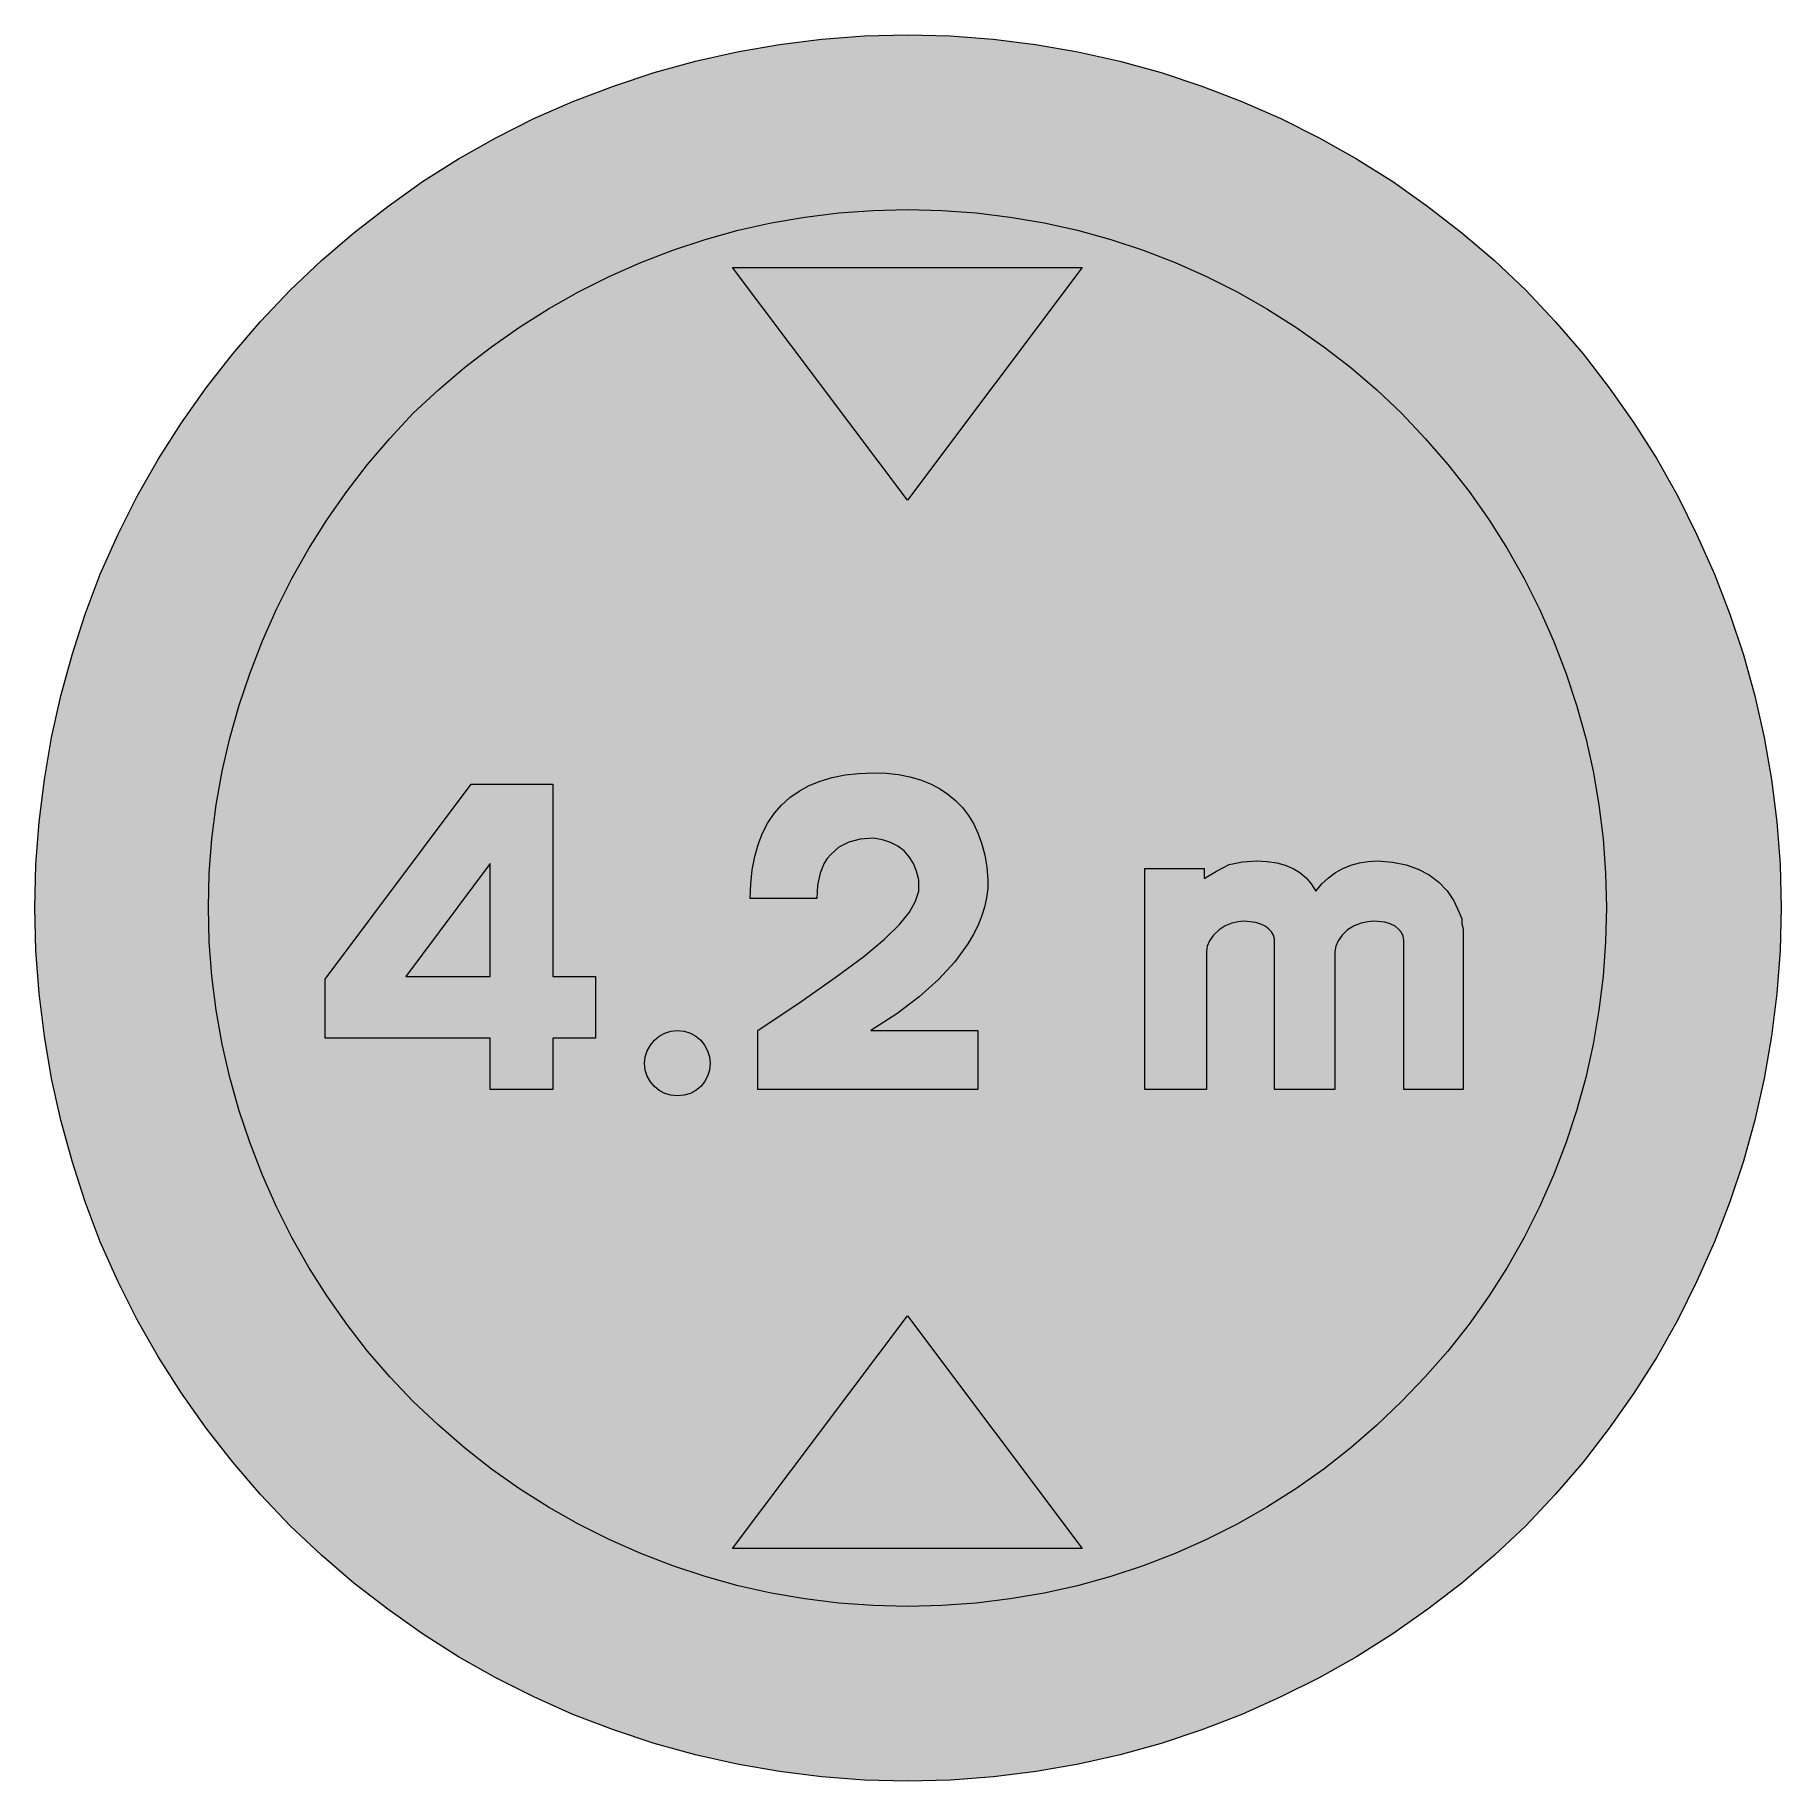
# Model space of a CAD drawing. Header units: metres. Extents: x 160 to 410, y 11 to 261.
import ezdxf

# ---------------------------------------------------------------- set-up
doc = ezdxf.new("R2010")
doc.units = ezdxf.units.M
for name, color, linetype, true_color in [('FILL_BLACK_000000', 7, 'Continuous', 0x000000), ('FILL_RED_FF0000', 7, 'Continuous', 0xff0000), ('FILL_WHITE_FFFFFF', 7, 'Continuous', 0xffffff)]:
    doc.layers.add(name, color=color, linetype=linetype, true_color=true_color)

msp = doc.modelspace()

# ---------------------------------------------------------------- hatches: boundary and pattern name
at = {"layer": 'FILL_BLACK_000000', "true_color": 0x000000}
h = msp.add_hatch(color=7, dxfattribs=at)
h.dxf.hatch_style = 1
h.paths.add_polyline_path([(259.74, 227.7), (309.78, 227.7), (284.76, 194.4), (259.74, 227.7)])
h = msp.add_hatch(color=7, dxfattribs=at)
h.dxf.hatch_style = 1
h.paths.add_polyline_path([(294.84, 118.44), (294.84, 109.98), (263.34, 109.98), (263.34, 118.44), (269.57, 122.61), (274.58, 126.12), (278.51, 129.06), (281.47, 131.54), (283.61, 133.62), (285.06, 135.4), (285.94, 136.97), (286.38, 138.42), (286.38, 140.04), (286.09, 141.26), (285.65, 142.36), (285.04, 143.33), (284.29, 144.16), (283.39, 144.84), (282.36, 145.38), (281.19, 145.76), (279.9, 145.98), (278.01, 145.84), (276.37, 145.42), (274.96, 144.69), (273.78, 143.64), (273.28, 143.07), (272.86, 142.43), (272.25, 140.96), (271.91, 139.26), (271.8, 137.34), (262.26, 137.34), (262.33, 139.47), (262.55, 141.47), (262.9, 143.35), (263.4, 145.09), (264.03, 146.7), (264.8, 148.18), (265.71, 149.52), (266.76, 150.73), (267.94, 151.8), (269.26, 152.73), (270.7, 153.52), (272.28, 154.17), (273.99, 154.68), (275.83, 155.05), (277.8, 155.27), (279.9, 155.34), (281.74, 155.28), (283.48, 155.09), (285.11, 154.78), (286.64, 154.34), (288.06, 153.79), (289.37, 153.11), (290.57, 152.31), (291.67, 151.4), (292.65, 150.37), (293.52, 149.23), (294.27, 147.98), (294.91, 146.61), (295.43, 145.13), (295.83, 143.54), (296.12, 141.84), (296.28, 140.04), (296.28, 138.78), (296.09, 137.43), (295.78, 136.1), (295.36, 134.77), (294.83, 133.45), (294.18, 132.14), (293.42, 130.84), (291.55, 128.27), (289.23, 125.75), (286.46, 123.26), (283.23, 120.83), (279.54, 118.44), (294.84, 118.44)])
h = msp.add_hatch(color=7, dxfattribs=at)
h.dxf.hatch_style = 1
h.paths.add_polyline_path([(240.12, 117.36), (234, 117.36), (234, 109.98), (225, 109.98), (225, 117.36), (201.42, 117.36), (201.42, 125.82), (222.3, 153.72), (234, 153.72), (234, 126.18), (240.12, 126.18), (240.12, 117.36)])
h.paths.add_polyline_path([(225, 126.18), (225, 142.38), (212.94, 126.18), (225, 126.18)], flags=16)
h = msp.add_hatch(color=7, dxfattribs=at)
h.dxf.hatch_style = 1
h.paths.add_polyline_path([(350.67, 134.03), (349.72, 133.81), (348.73, 133.42), (347.76, 132.84), (347.02, 132.11), (346.45, 131.31), (346.09, 130.51), (345.96, 129.78), (345.96, 109.98), (337.32, 109.98), (337.32, 131.58), (337.18, 132.1), (336.9, 132.58), (336.49, 133.01), (335.97, 133.38), (335.35, 133.68), (334.64, 133.91), (333, 134.1), (332.13, 134.03), (331.2, 133.81), (330.27, 133.42), (329.4, 132.84), (328.59, 132.11), (328.03, 131.31), (327.7, 130.51), (327.6, 129.78), (327.6, 109.98), (318.78, 109.98), (318.78, 141.66), (327.24, 141.66), (327.24, 140.22), (329.04, 141.28), (330.84, 142.2), (332.75, 142.61), (334.8, 142.74), (336.29, 142.67), (337.64, 142.47), (338.87, 142.13), (339.98, 141.66), (340.96, 141.05), (341.84, 140.31), (342.6, 139.43), (343.26, 138.42), (344.11, 139.43), (345.04, 140.31), (346.05, 141.05), (347.13, 141.66), (348.28, 142.13), (349.49, 142.47), (350.76, 142.67), (352.08, 142.74), (354.21, 142.56), (356.16, 142.17), (357.92, 141.56), (359.48, 140.74), (360.85, 139.7), (362.03, 138.46), (363, 137.01), (363.78, 135.36), (364.14, 134.46), (364.14, 134.1), (364.14, 133.74), (364.3, 133.22), (364.32, 132.84), (364.32, 109.98), (355.86, 109.98), (355.86, 131.4), (355.75, 131.94), (355.5, 132.48), (355.12, 132.93), (354.6, 133.38), (353.89, 133.72), (353.14, 133.94), (351.54, 134.1), (350.67, 134.03)])
h = msp.add_hatch(color=7, dxfattribs=at)
h.dxf.hatch_style = 1
h.paths.add_polyline_path([(256.41, 112.78), (256.15, 111.89), (255.73, 111.09), (255.17, 110.41), (254.49, 109.85), (253.69, 109.43), (252.8, 109.17), (251.82, 109.08), (250.9, 109.17), (250.03, 109.43), (249.23, 109.85), (248.53, 110.41), (247.96, 111.09), (247.52, 111.89), (247.24, 112.78), (247.14, 113.76), (247.24, 114.68), (247.52, 115.55), (247.96, 116.35), (248.53, 117.05), (249.23, 117.62), (250.03, 118.06), (250.9, 118.34), (251.82, 118.44), (252.8, 118.34), (253.69, 118.06), (254.49, 117.62), (255.17, 117.05), (255.73, 116.35), (256.15, 115.55), (256.41, 114.68), (256.5, 113.76), (256.41, 112.78)])
h = msp.add_hatch(color=7, dxfattribs=at)
h.dxf.hatch_style = 1
h.paths.add_polyline_path([(309.78, 44.28), (259.74, 44.28), (284.76, 77.58), (309.78, 44.28)])
at = {"layer": 'FILL_RED_FF0000', "true_color": 0xff0000}
h = msp.add_hatch(color=7, dxfattribs=at)
h.dxf.hatch_style = 1
h.paths.add_polyline_path([(409.71, 129.89), (409.26, 123.74), (408.5, 117.64), (407.45, 111.6), (406.11, 105.63), (404.47, 99.73), (402.54, 93.92), (400.32, 88.2), (397.82, 82.54), (395.06, 77.03), (392.05, 71.69), (388.78, 66.51), (385.26, 61.5), (381.51, 56.66), (377.53, 52), (373.32, 47.52), (368.83, 43.31), (364.15, 39.33), (359.29, 35.58), (354.26, 32.06), (349.07, 28.79), (343.73, 25.78), (338.25, 23.02), (332.64, 20.52), (326.92, 18.3), (321.11, 16.37), (315.21, 14.73), (309.24, 13.39), (303.2, 12.34), (297.1, 11.58), (290.95, 11.13), (284.76, 10.98), (278.63, 11.13), (272.52, 11.58), (266.45, 12.34), (260.41, 13.39), (254.43, 14.73), (248.51, 16.37), (242.66, 18.3), (236.88, 20.52), (231.28, 23.02), (225.82, 25.78), (220.51, 28.79), (215.35, 32.06), (210.35, 35.58), (205.52, 39.33), (200.86, 43.31), (196.38, 47.52), (192.16, 52), (188.16, 56.66), (184.38, 61.5), (180.83, 66.51), (177.53, 71.69), (174.48, 77.03), (171.7, 82.54), (169.2, 88.2), (167.04, 93.92), (165.16, 99.73), (163.55, 105.63), (162.22, 111.6), (161.19, 117.64), (160.44, 123.74), (159.99, 129.89), (159.84, 136.08), (159.99, 142.21), (160.44, 148.32), (161.19, 154.38), (162.22, 160.4), (163.55, 166.36), (165.16, 172.25), (167.04, 178.06), (169.2, 183.78), (171.7, 189.44), (174.48, 194.95), (177.53, 200.29), (180.83, 205.47), (184.38, 210.48), (188.16, 215.32), (192.16, 219.98), (196.38, 224.46), (200.86, 228.68), (205.52, 232.68), (210.35, 236.45), (215.35, 239.99), (220.51, 243.27), (225.82, 246.28), (231.28, 249.02), (236.88, 251.46), (242.66, 253.68), (248.51, 255.61), (254.43, 257.25), (260.41, 258.59), (266.45, 259.64), (272.52, 260.4), (278.63, 260.85), (284.76, 261), (290.9, 260.85), (297.03, 260.4), (303.12, 259.64), (309.17, 258.59), (315.16, 257.25), (321.08, 255.61), (326.91, 253.68), (332.64, 251.46), (338.25, 249.02), (343.73, 246.28), (349.07, 243.27), (354.26, 239.99), (359.29, 236.45), (364.15, 232.68), (368.83, 228.68), (373.32, 224.46), (377.53, 219.98), (381.51, 215.32), (385.26, 210.48), (388.78, 205.47), (392.05, 200.29), (395.06, 194.95), (397.82, 189.44), (400.32, 183.78), (402.54, 178.06), (404.47, 172.25), (406.11, 166.36), (407.45, 160.4), (408.5, 154.38), (409.26, 148.32), (409.71, 142.21), (409.86, 136.08), (409.71, 129.89)])
at = {"layer": 'FILL_WHITE_FFFFFF', "true_color": 0xffffff}
h = msp.add_hatch(color=7, dxfattribs=at)
h.dxf.hatch_style = 1
h.paths.add_polyline_path([(384.72, 131.15), (384.37, 126.24), (383.78, 121.35), (382.95, 116.51), (381.89, 111.71), (380.59, 106.97), (379.05, 102.31), (377.28, 97.74), (375.28, 93.21), (373.07, 88.8), (370.64, 84.53), (368.01, 80.39), (365.18, 76.4), (362.14, 72.55), (358.92, 68.87), (355.5, 65.34), (351.97, 61.92), (348.26, 58.7), (344.39, 55.66), (340.38, 52.83), (336.23, 50.2), (331.96, 47.77), (327.58, 45.56), (323.1, 43.56), (318.53, 41.79), (313.87, 40.25), (309.13, 38.95), (304.33, 37.89), (299.49, 37.06), (294.6, 36.47), (289.69, 36.12), (284.76, 36), (279.84, 36.12), (274.95, 36.47), (270.09, 37.06), (265.27, 37.89), (260.51, 38.95), (255.8, 40.25), (251.16, 41.79), (246.6, 43.56), (242.07, 45.56), (237.66, 47.77), (233.38, 50.2), (229.23, 52.83), (225.21, 55.66), (221.34, 58.7), (217.61, 61.92), (214.02, 65.34), (210.66, 68.87), (207.48, 72.55), (204.48, 76.4), (201.67, 80.39), (199.05, 84.53), (196.63, 88.8), (194.42, 93.21), (192.42, 97.74), (190.64, 102.31), (189.08, 106.97), (187.76, 111.71), (186.66, 116.51), (185.8, 121.35), (185.18, 126.24), (184.81, 131.15), (184.68, 136.08), (184.81, 141), (185.18, 145.89), (185.8, 150.75), (186.66, 155.57), (187.76, 160.33), (189.08, 165.04), (190.64, 169.68), (192.42, 174.24), (194.42, 178.77), (196.63, 183.18), (199.05, 187.46), (201.67, 191.61), (204.48, 195.63), (207.48, 199.5), (210.66, 203.23), (214.02, 206.82), (217.61, 210.18), (221.34, 213.36), (225.21, 216.36), (229.23, 219.17), (233.38, 221.79), (237.66, 224.21), (242.07, 226.42), (246.6, 228.42), (251.16, 230.19), (255.8, 231.73), (260.51, 233.03), (265.27, 234.09), (270.09, 234.92), (274.95, 235.51), (279.84, 235.86), (284.76, 235.98), (289.69, 235.86), (294.6, 235.51), (299.49, 234.92), (304.33, 234.09), (309.13, 233.03), (313.87, 231.73), (318.53, 230.19), (323.1, 228.42), (327.58, 226.42), (331.96, 224.21), (336.23, 221.79), (340.38, 219.17), (344.39, 216.36), (348.26, 213.36), (351.97, 210.18), (355.5, 206.82), (358.92, 203.23), (362.14, 199.5), (365.18, 195.63), (368.01, 191.61), (370.64, 187.46), (373.07, 183.18), (375.28, 178.77), (377.28, 174.24), (379.05, 169.68), (380.59, 165.04), (381.89, 160.33), (382.95, 155.57), (383.78, 150.75), (384.37, 145.89), (384.72, 141), (384.84, 136.08), (384.72, 131.15)])

# ---------------------------------------------------------------- linework, layer by layer
at = {"layer": 'FILL_BLACK_000000', "lineweight": 0, "true_color": 0x000000}
for points in [[(259.74, 227.7), (309.78, 227.7), (284.76, 194.4)], [(294.84, 118.44), (294.84, 109.98), (263.34, 109.98), (263.34, 118.44), (269.57, 122.61), (274.58, 126.12), (278.51, 129.06), (281.47, 131.54), (283.61, 133.62), (285.06, 135.4), (285.94, 136.97), (286.38, 138.42), (286.38, 140.04), (286.09, 141.26), (285.65, 142.36), (285.04, 143.33), (284.29, 144.16), (283.39, 144.84), (282.36, 145.38), (281.19, 145.76), (279.9, 145.98), (278.01, 145.84), (276.37, 145.42), (274.96, 144.69), (273.78, 143.64), (273.28, 143.07), (272.86, 142.43), (272.25, 140.96), (271.91, 139.26), (271.8, 137.34), (262.26, 137.34), (262.33, 139.47), (262.55, 141.47), (262.9, 143.35), (263.4, 145.09), (264.03, 146.7), (264.8, 148.18), (265.71, 149.52), (266.76, 150.73), (267.94, 151.8), (269.26, 152.73), (270.7, 153.52), (272.28, 154.17), (273.99, 154.68), (275.83, 155.05), (277.8, 155.27), (279.9, 155.34), (281.74, 155.28), (283.48, 155.09), (285.11, 154.78), (286.64, 154.34), (288.06, 153.79), (289.37, 153.11), (290.57, 152.31), (291.67, 151.4), (292.65, 150.37), (293.52, 149.23), (294.27, 147.98), (294.91, 146.61), (295.43, 145.13), (295.83, 143.54), (296.12, 141.84), (296.28, 140.04), (296.28, 138.78), (296.09, 137.43), (295.78, 136.1), (295.36, 134.77), (294.83, 133.45), (294.18, 132.14), (293.42, 130.84), (291.55, 128.27), (289.23, 125.75), (286.46, 123.26), (283.23, 120.83), (279.54, 118.44)], [(240.12, 117.36), (234, 117.36), (234, 109.98), (225, 109.98), (225, 117.36), (201.42, 117.36), (201.42, 125.82), (222.3, 153.72), (234, 153.72), (234, 126.18), (240.12, 126.18)], [(350.67, 134.03), (349.72, 133.81), (348.73, 133.42), (347.76, 132.84), (347.02, 132.11), (346.45, 131.31), (346.09, 130.51), (345.96, 129.78), (345.96, 109.98), (337.32, 109.98), (337.32, 131.58), (337.18, 132.1), (336.9, 132.58), (336.49, 133.01), (335.97, 133.38), (335.35, 133.68), (334.64, 133.91), (333, 134.1), (332.13, 134.03), (331.2, 133.81), (330.27, 133.42), (329.4, 132.84), (328.59, 132.11), (328.03, 131.31), (327.7, 130.51), (327.6, 129.78), (327.6, 109.98), (318.78, 109.98), (318.78, 141.66), (327.24, 141.66), (327.24, 140.22), (329.04, 141.28), (330.84, 142.2), (332.75, 142.61), (334.8, 142.74), (336.29, 142.67), (337.64, 142.47), (338.87, 142.13), (339.98, 141.66), (340.96, 141.05), (341.84, 140.31), (342.6, 139.43), (343.26, 138.42), (344.11, 139.43), (345.04, 140.31), (346.05, 141.05), (347.13, 141.66), (348.28, 142.13), (349.49, 142.47), (350.76, 142.67), (352.08, 142.74), (354.21, 142.56), (356.16, 142.17), (357.92, 141.56), (359.48, 140.74), (360.85, 139.7), (362.03, 138.46), (363, 137.01), (363.78, 135.36), (364.14, 134.46), (364.14, 134.1), (364.14, 133.74), (364.3, 133.22), (364.32, 132.84), (364.32, 109.98), (355.86, 109.98), (355.86, 131.4), (355.75, 131.94), (355.5, 132.48), (355.12, 132.93), (354.6, 133.38), (353.89, 133.72), (353.14, 133.94), (351.54, 134.1)], [(225, 126.18), (225, 142.38), (212.94, 126.18)], [(256.41, 112.78), (256.15, 111.89), (255.73, 111.09), (255.17, 110.41), (254.49, 109.85), (253.69, 109.43), (252.8, 109.17), (251.82, 109.08), (250.9, 109.17), (250.03, 109.43), (249.23, 109.85), (248.53, 110.41), (247.96, 111.09), (247.52, 111.89), (247.24, 112.78), (247.14, 113.76), (247.24, 114.68), (247.52, 115.55), (247.96, 116.35), (248.53, 117.05), (249.23, 117.62), (250.03, 118.06), (250.9, 118.34), (251.82, 118.44), (252.8, 118.34), (253.69, 118.06), (254.49, 117.62), (255.17, 117.05), (255.73, 116.35), (256.15, 115.55), (256.41, 114.68), (256.5, 113.76)], [(309.78, 44.28), (259.74, 44.28), (284.76, 77.58)]]:
    msp.add_lwpolyline(points, close=True, dxfattribs=at)
at = {"layer": 'FILL_RED_FF0000', "lineweight": 0, "true_color": 0xff0000}
msp.add_lwpolyline([(409.71, 129.89), (409.26, 123.74), (408.5, 117.64), (407.45, 111.6), (406.11, 105.63), (404.47, 99.73), (402.54, 93.92), (400.32, 88.2), (397.82, 82.54), (395.06, 77.03), (392.05, 71.69), (388.78, 66.51), (385.26, 61.5), (381.51, 56.66), (377.53, 52), (373.32, 47.52), (368.83, 43.31), (364.15, 39.33), (359.29, 35.58), (354.26, 32.06), (349.07, 28.79), (343.73, 25.78), (338.25, 23.02), (332.64, 20.52), (326.92, 18.3), (321.11, 16.37), (315.21, 14.73), (309.24, 13.39), (303.2, 12.34), (297.1, 11.58), (290.95, 11.13), (284.76, 10.98), (278.63, 11.13), (272.52, 11.58), (266.45, 12.34), (260.41, 13.39), (254.43, 14.73), (248.51, 16.37), (242.66, 18.3), (236.88, 20.52), (231.28, 23.02), (225.82, 25.78), (220.51, 28.79), (215.35, 32.06), (210.35, 35.58), (205.52, 39.33), (200.86, 43.31), (196.38, 47.52), (192.16, 52), (188.16, 56.66), (184.38, 61.5), (180.83, 66.51), (177.53, 71.69), (174.48, 77.03), (171.7, 82.54), (169.2, 88.2), (167.04, 93.92), (165.16, 99.73), (163.55, 105.63), (162.22, 111.6), (161.19, 117.64), (160.44, 123.74), (159.99, 129.89), (159.84, 136.08), (159.99, 142.21), (160.44, 148.32), (161.19, 154.38), (162.22, 160.4), (163.55, 166.36), (165.16, 172.25), (167.04, 178.06), (169.2, 183.78), (171.7, 189.44), (174.48, 194.95), (177.53, 200.29), (180.83, 205.47), (184.38, 210.48), (188.16, 215.32), (192.16, 219.98), (196.38, 224.46), (200.86, 228.68), (205.52, 232.68), (210.35, 236.45), (215.35, 239.99), (220.51, 243.27), (225.82, 246.28), (231.28, 249.02), (236.88, 251.46), (242.66, 253.68), (248.51, 255.61), (254.43, 257.25), (260.41, 258.59), (266.45, 259.64), (272.52, 260.4), (278.63, 260.85), (284.76, 261), (290.9, 260.85), (297.03, 260.4), (303.12, 259.64), (309.17, 258.59), (315.16, 257.25), (321.08, 255.61), (326.91, 253.68), (332.64, 251.46), (338.25, 249.02), (343.73, 246.28), (349.07, 243.27), (354.26, 239.99), (359.29, 236.45), (364.15, 232.68), (368.83, 228.68), (373.32, 224.46), (377.53, 219.98), (381.51, 215.32), (385.26, 210.48), (388.78, 205.47), (392.05, 200.29), (395.06, 194.95), (397.82, 189.44), (400.32, 183.78), (402.54, 178.06), (404.47, 172.25), (406.11, 166.36), (407.45, 160.4), (408.5, 154.38), (409.26, 148.32), (409.71, 142.21), (409.86, 136.08)], close=True, dxfattribs=at)
at = {"layer": 'FILL_WHITE_FFFFFF', "lineweight": 0, "true_color": 0xff0000}
msp.add_lwpolyline([(384.72, 131.15), (384.37, 126.24), (383.78, 121.35), (382.95, 116.51), (381.89, 111.71), (380.59, 106.97), (379.05, 102.31), (377.28, 97.74), (375.28, 93.21), (373.07, 88.8), (370.64, 84.53), (368.01, 80.39), (365.18, 76.4), (362.14, 72.55), (358.92, 68.87), (355.5, 65.34), (351.97, 61.92), (348.26, 58.7), (344.39, 55.66), (340.38, 52.83), (336.23, 50.2), (331.96, 47.77), (327.58, 45.56), (323.1, 43.56), (318.53, 41.79), (313.87, 40.25), (309.13, 38.95), (304.33, 37.89), (299.49, 37.06), (294.6, 36.47), (289.69, 36.12), (284.76, 36), (279.84, 36.12), (274.95, 36.47), (270.09, 37.06), (265.27, 37.89), (260.51, 38.95), (255.8, 40.25), (251.16, 41.79), (246.6, 43.56), (242.07, 45.56), (237.66, 47.77), (233.38, 50.2), (229.23, 52.83), (225.21, 55.66), (221.34, 58.7), (217.61, 61.92), (214.02, 65.34), (210.66, 68.87), (207.48, 72.55), (204.48, 76.4), (201.67, 80.39), (199.05, 84.53), (196.63, 88.8), (194.42, 93.21), (192.42, 97.74), (190.64, 102.31), (189.08, 106.97), (187.76, 111.71), (186.66, 116.51), (185.8, 121.35), (185.18, 126.24), (184.81, 131.15), (184.68, 136.08), (184.81, 141), (185.18, 145.89), (185.8, 150.75), (186.66, 155.57), (187.76, 160.33), (189.08, 165.04), (190.64, 169.68), (192.42, 174.24), (194.42, 178.77), (196.63, 183.18), (199.05, 187.46), (201.67, 191.61), (204.48, 195.63), (207.48, 199.5), (210.66, 203.23), (214.02, 206.82), (217.61, 210.18), (221.34, 213.36), (225.21, 216.36), (229.23, 219.17), (233.38, 221.79), (237.66, 224.21), (242.07, 226.42), (246.6, 228.42), (251.16, 230.19), (255.8, 231.73), (260.51, 233.03), (265.27, 234.09), (270.09, 234.92), (274.95, 235.51), (279.84, 235.86), (284.76, 235.98), (289.69, 235.86), (294.6, 235.51), (299.49, 234.92), (304.33, 234.09), (309.13, 233.03), (313.87, 231.73), (318.53, 230.19), (323.1, 228.42), (327.58, 226.42), (331.96, 224.21), (336.23, 221.79), (340.38, 219.17), (344.39, 216.36), (348.26, 213.36), (351.97, 210.18), (355.5, 206.82), (358.92, 203.23), (362.14, 199.5), (365.18, 195.63), (368.01, 191.61), (370.64, 187.46), (373.07, 183.18), (375.28, 178.77), (377.28, 174.24), (379.05, 169.68), (380.59, 165.04), (381.89, 160.33), (382.95, 155.57), (383.78, 150.75), (384.37, 145.89), (384.72, 141), (384.84, 136.08)], close=True, dxfattribs=at)

doc.saveas('drawing.dxf')
